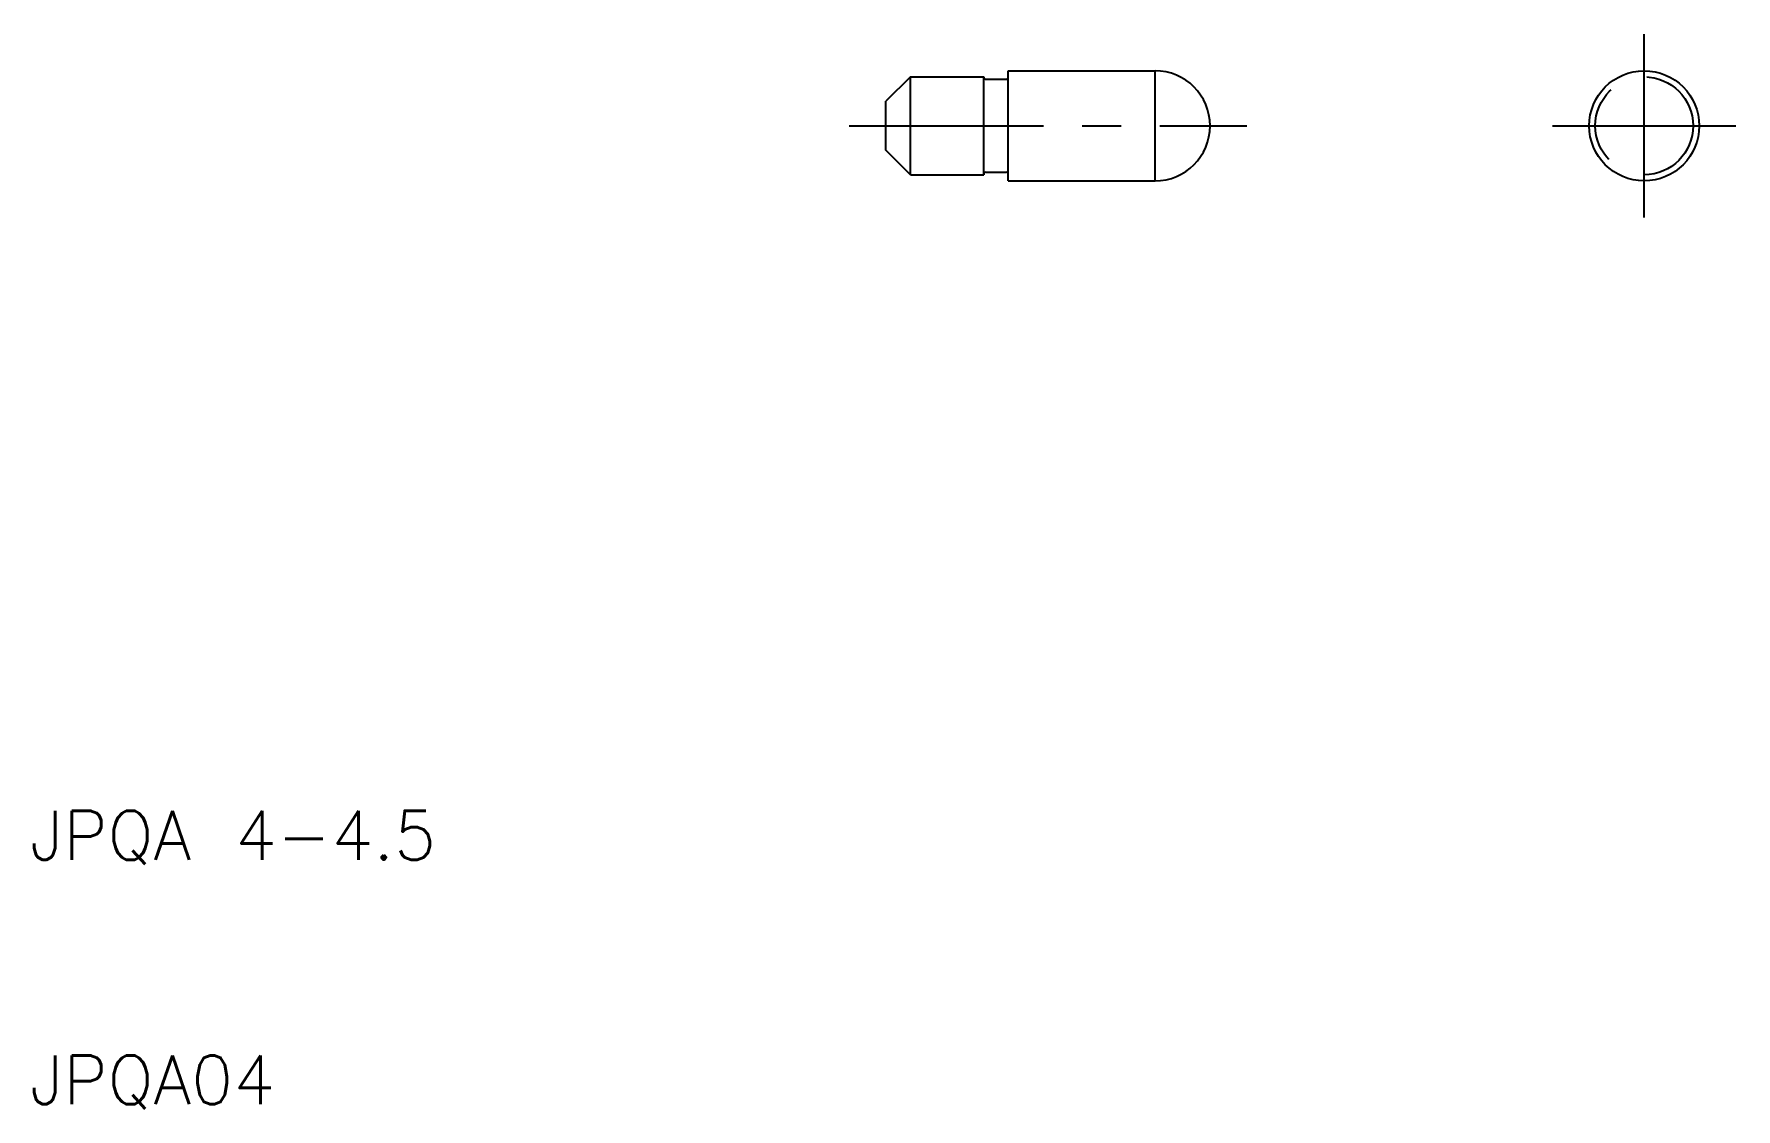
# Model space of a CAD drawing. Extents: x 10.2 to 79.8, y 9.8 to 53.8.
import ezdxf

# ---------------------------------------------------------------- set-up
doc = ezdxf.new("R2010")
doc.units = 0
doc.header["$LTSCALE"] = 0.25
doc.linetypes.add('CENTER', pattern=[50.8, 31.75, -6.35, 6.35, -6.35])
doc.linetypes.add('DASHED', pattern=[19.05, 12.7, -6.35])
doc.layers.get('0').update_dxf_attribs({"linetype": 'CONTINUOUS'})
doc.layers.add('CENTER', color=1, linetype='CENTER')
doc.styles.get("Standard").update_dxf_attribs({"font": 'txt.shx', "bigfont": 'extfont.shx'})

msp = doc.modelspace()

# ---------------------------------------------------------------- linework, layer by layer
for p, q in [((50, 52.25), (56, 52.25)), ((50, 52), (50, 52.25)), ((56, 47.75), (56, 52.25)), ((46, 52), (45, 51)), ((46, 48), (46, 52)), ((46, 48), (46, 52)), ((46, 52), (49, 52)), ((49, 48), (49, 52)), ((49.1, 51.9), (49.9, 51.9)), ((50, 48), (50, 52)), ((45, 49), (45, 51)), ((46, 48), (45, 49)), ((49.1, 48.1), (49.9, 48.1)), ((46, 48), (49, 48)), ((50, 47.75), (50, 48)), ((50, 47.75), (56, 47.75))]:
    msp.add_line(p, q)
msp.add_circle((76, 50), 2.25)
at = {"color": 3, "linetype": 'DASHED'}
msp.add_circle((76, 50), 2, dxfattribs=at)
for centre, radius, start, end in [((56, 50), 2.25, 270, 90), ((49.1, 52), 0.1, 180, 270), ((49.9, 52), 0.1, 270, 0), ((49.1, 48), 0.1, 90, 180), ((49.9, 48), 0.1, 0, 90)]:
    msp.add_arc(centre, radius, start, end)
at = {"layer": 'CENTER', "color": 1, "linetype": 'CENTER'}
for p, q in [((76, 46.25), (76, 53.75)), ((43.5, 50), (59.75, 50)), ((72.25, 50), (79.75, 50))]:
    msp.add_line(p, q, dxfattribs=at)

# ---------------------------------------------------------------- texts
for s, p in [('JPQA 4-4.5', (10, 20)), ('JPQA04', (10, 10))]:
    msp.add_text(s, height=2).set_placement(p)

doc.saveas('drawing.dxf')
